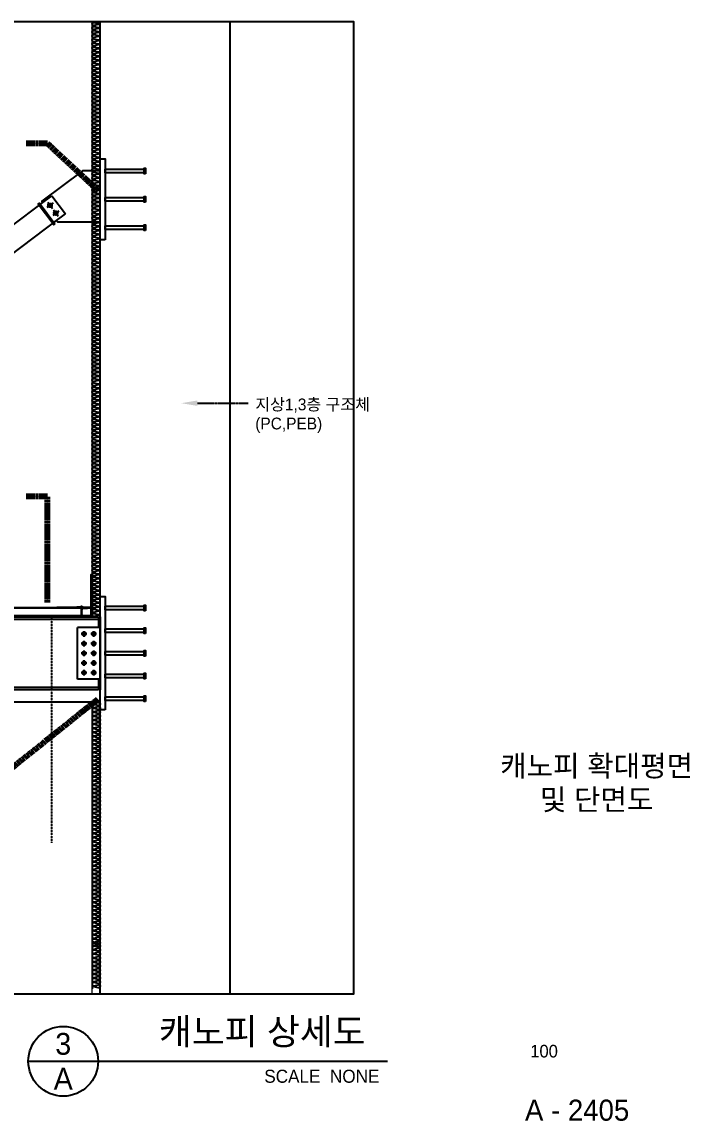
# Model space of a CAD drawing. Header units: millimetres. Extents: x 1454 to 41025, y 1456 to 28068.
# Drawn here: x 32312 to 40233, y 1456 to 14492 of the extents above; entities that cross this region are included whole.
import ezdxf
from ezdxf.enums import TextEntityAlignment as Align
from ezdxf.xclip import XClip

# ---------------------------------------------------------------- set-up
doc = ezdxf.new("R2010")
doc.units = ezdxf.units.MM
doc.header["$XCLIPFRAME"] = 0
for name, pattern in [('CEN', [35, 30, -2, 1, -2]), ('CONTIN', [0]), ('HIDDEN2', [0.1875, 0.125, -0.0625])]:
    doc.linetypes.add(name, pattern=pattern)
for name, color, linetype in [('4A.TEC FORM-TEXT', 3, 'Continuous'), ('4A.TEC TEXT', 7, 'Continuous'), ('4A.TEC TEXT 2', 3, 'Continuous'), ('4A.TEC 벽체 3', 4, 'Continuous'), ('5', 5, 'Continuous'), ('6', 6, 'Continuous'), ('7', 7, 'Continuous'), ('7DIM', 9, 'Continuous'), ('BOLT', 8, 'Continuous'), ('CEN', 1, 'CEN'), ('COR', 4, 'Continuous'), ('DIM', 7, 'Continuous'), ('EMBEDDED', 4, 'Continuous'), ('FIN', 6, 'Continuous'), ('INSUL', 8, 'Continuous'), ('MAIN', 1, 'Continuous'), ('MAIN B', 2, 'Continuous'), ('MAIN G', 2, 'Continuous'), ('PNL', 7, 'Continuous'), ('STUD', 3, 'Continuous'), ('TPOSHEET', 7, 'Continuous'), ('WEB_PL', 1, 'Continuous'), ('~FLASHING', 4, 'Continuous'), ('㈜SE&C TEXT 1', 3, 'Continuous'), ('㈜SE&C 벽체 1', 2, 'Continuous'), ('㈜SE&C 심볼', 7, 'Continuous')]:
    doc.layers.add(name, color=color, linetype=linetype)
doc.layers.add('DEFPOINT', color=135, linetype='Continuous', plot=False)
doc.styles.get("Standard").update_dxf_attribs({"font": 'txt.shx'})
doc.styles.add('나눔고딕', font='')
doc.styles.add('돋움', font='')
doc.styles.get('나눔고딕').set_extended_font_data('Dotum')
doc.styles.get('돋움').set_extended_font_data('Dotum')
doc.dimstyles.get("Standard").update_dxf_attribs({"dimtxt": 3, "dimasz": 3, "dimexe": 1.25, "dimexo": 3, "dimgap": 1, "dimtad": 1, "dimdec": 0, "dimzin": 1, "dimdsep": 46, "dimlunit": 6, "dimtxsty": 'Standard', "dimcen": 2.5, "dimadec": 0, "dimazin": 0, "dimtfac": 1, "dimtdec": 0, "dimtix": 1, "dimtmove": 2, "dimatfit": 3, "dimfxl": 1, "dimtolj": 1, "dimtzin": 1, "dimarcsym": 0})

# ---------------------------------------------------------------- blocks, each defined once
blk = doc.blocks.new('A$C51EC2C76')
at = {"layer": '6'}
for p, q in [((25.1, 55.9), (25.4, 56.2)), ((33.3, 55.9), (25.1, 55.9)), ((25.1, 55.2), (25.1, 55.9)), ((25.1, 53.5), (25.1, 55.2)), ((33.3, 53.5), (25.1, 53.5)), ((25.4, 56.2), (32.9, 56.2)), ((31.8, 50.3), (26.6, 44.9)), ((31.8, 46.6), (26.6, 41.1)), ((31.8, 43.1), (26.6, 37.7)), ((31.8, 39.6), (26.6, 34.2)), ((31.8, 36.4), (26.6, 31)), ((31.8, 33.1), (26.6, 27.6)), ((31.8, 29.7), (26.6, 24.3)), ((31.8, 26.4), (26.6, 20.9)), ((31.8, 23.2), (26.6, 17.7)), ((31.8, 19.9), (26.6, 14.5)), ((31.8, 16.7), (26.6, 11.2)), ((31.8, 13.2), (26.6, 7.8)), ((31.8, 9.4), (26.6, 3.9)), ((27.2, 55.9), (27.2, 53.5)), ((28.6, 0.6), (28.6, 52.9)), ((28.6, 0.6), (29.2, 0)), ((29.2, 0), (29.8, 0.6)), ((29.8, 0.6), (29.8, 52.9)), ((31.1, 55.9), (31.1, 53.5)), ((32.9, 56.2), (33.3, 55.9)), ((33.3, 55.9), (33.3, 53.5))]:
    blk.add_line(p, q, dxfattribs=at)
at = {"layer": '6', "const_width": 0.71}
for points in [[(0.2, 54.1), (2.4, 52.9), (4.9, 52.9), (5.1, 53.1), (5.4, 53.7), (5.7, 54.1), (6, 54.5), (6.9, 55.1), (7.7, 55.3), (8.1, 55.3), (9, 55.1), (9.8, 54.4), (10, 54.1), (10.4, 53.5), (10.6, 53.1), (11.1, 52.9), (13.1, 52.9), (14.8, 52.9), (16.1, 52.9), (16.3, 53.3), (16.7, 54.1), (17.4, 55), (18.2, 55.7), (18.7, 55.9), (19.6, 56.2), (20.4, 56.1), (21.5, 55.8), (22.3, 55.1), (22.9, 54.5), (23.1, 54.1), (23.4, 53.6), (23.6, 53.2), (24.1, 52.9), (25.6, 52.9), (27.5, 52.9), (29.2, 52.9)], [(58.3, 54.1), (56.1, 52.9), (53.5, 52.9), (53.3, 53.1), (53, 53.7), (52.8, 54.1), (52.5, 54.5), (51.6, 55.1), (50.7, 55.3), (50.4, 55.3), (49.5, 55.1), (48.7, 54.4), (48.4, 54.1), (48.1, 53.5), (47.9, 53.1), (47.4, 52.9), (45.4, 52.9), (43.7, 52.9), (42.4, 52.9), (42.2, 53.3), (41.8, 54.1), (41.1, 55), (40.3, 55.7), (39.8, 55.9), (38.8, 56.2), (38, 56.1), (37, 55.8), (36.1, 55.1), (35.6, 54.5), (35.3, 54.1), (35.1, 53.6), (34.9, 53.2), (34.3, 52.9), (32.9, 52.9), (30.9, 52.9), (29.2, 52.9)]]:
    blk.add_lwpolyline(points, dxfattribs=at)
blk = doc.blocks.new('zw$63D7')
at = {"layer": 'BOLT', "color": 7, "linetype": 'Continuous'}
for p, q in [((320, 452.6), (320, 487.4)), ((380, 452.6), (380, 487.4)), ((302.6, 470), (337.4, 470)), ((302.6, 410), (337.4, 410)), ((320, 392.6), (320, 427.4)), ((362.6, 470), (397.4, 470)), ((362.6, 410), (397.4, 410)), ((380, 392.6), (380, 427.4)), ((302.6, 350), (337.4, 350)), ((320, 332.6), (320, 367.4)), ((362.6, 350), (397.4, 350)), ((380, 332.6), (380, 367.4)), ((302.6, 290), (337.4, 290)), ((320, 272.6), (320, 307.4)), ((362.6, 290), (397.4, 290)), ((380, 272.6), (380, 307.4)), ((302.6, 230), (337.4, 230)), ((320, 212.6), (320, 247.4)), ((362.6, 230), (397.4, 230)), ((380, 212.6), (380, 247.4))]:
    blk.add_line(p, q, dxfattribs=at)
for centre in [(320, 470), (380, 470), (320, 410), (380, 410), (320, 350), (380, 350), (320, 290), (380, 290), (320, 230), (380, 230)]:
    blk.add_circle(centre, 11, dxfattribs=at)
at = {"layer": 'EMBEDDED'}
blk.add_lwpolyline([(250, 0), (280, 0), (280, 700), (250, 700)], close=True, dxfattribs=at)
at = {"layer": 'MAIN', "color": 7, "linetype": 'Continuous'}
for p, q in [((280, 575), (280, 510)), ((280, 190), (280, 125))]:
    blk.add_line(p, q, dxfattribs=at)
at = {"layer": 'MAIN', "color": 7, "linetype": 'CONTIN'}
blk.add_line((280, 510), (280, 190), dxfattribs=at)
at = {"layer": 'MAIN G', "linetype": 'Continuous'}
for p, q in [((290, 575), (290, 510)), ((290, 190), (290, 125))]:
    blk.add_line(p, q, dxfattribs=at)
at = {"layer": 'STUD'}
for points in [[(0, 612.5), (9.5, 612.5), (9.5, 647.5), (0, 647.5)], [(0, 472.5), (9.5, 472.5), (9.5, 507.5), (0, 507.5)], [(0, 332.5), (9.5, 332.5), (9.5, 367.5), (0, 367.5)], [(0, 192.5), (9.5, 192.5), (9.5, 227.5), (0, 227.5)], [(0, 52.5), (9.5, 52.5), (9.5, 87.5), (0, 87.5)]]:
    blk.add_lwpolyline(points, close=True, dxfattribs=at)
for points in [[(9.5, 619), (250, 619), (250, 641), (9.5, 641)], [(9.5, 479), (250, 479), (250, 501), (9.5, 501)], [(9.5, 339), (250, 339), (250, 361), (9.5, 361)], [(9.5, 199), (250, 199), (250, 221), (9.5, 221)], [(9.5, 59), (250, 59), (250, 81), (9.5, 81)]]:
    blk.add_lwpolyline(points, dxfattribs=at)
at = {"layer": 'WEB_PL', "color": 7, "linetype": 'Continuous'}
for p, q in [((280, 510), (420, 510)), ((420, 190), (420, 510)), ((280, 190), (420, 190))]:
    blk.add_line(p, q, dxfattribs=at)
blk = doc.blocks.new('9asdfasdf')
at = {"layer": '4A.TEC 벽체 3', "lineweight": 0, "ltscale": 15}
for p, q in [((49075678.6, 17999335.7), (49075678.6, 18003010.6)), ((49075728.6, 17999335.7), (49075728.6, 18003010.6)), ((49075678.6, 17997007.2), (49075678.6, 17998810.7)), ((49075728.6, 17997007.2), (49075728.6, 17998810.7))]:
    blk.add_line(p, q, dxfattribs=at)
at = {"layer": '5'}
blk.add_lwpolyline([(49069580.7, 17999885.6), (49075128.6, 17999687.3), (49075128.6, 17999637.3), (49069578.6, 17999835.7), (49069578.6, 17999910.7), (49069528.6, 17999910.7), (49069528.6, 17998810.7), (49075728.7, 17998810.7)], dxfattribs=at)
at = {"layer": '7', "color": 8}
for points in [[(49075728.6, 18002090.7), (49075618.6, 18002090.7), (49075368.6, 18001903.2), (49075374.6, 18001895.2)], [(49075458.6, 18001783.2), (49075464.2, 18001775.7), (49075728.6, 18001775.7)]]:
    blk.add_lwpolyline(points, dxfattribs=at)
at = {"layer": '7'}
for points in [[(49075728.6, 18002090.7), (49075618.6, 18002090.7), (49075368.6, 18001903.2), (49075374.6, 18001895.2)], [(49075458.6, 18001783.2), (49075464.2, 18001775.7), (49075728.6, 18001775.7)]]:
    blk.add_lwpolyline(points, dxfattribs=at)
at = {"layer": 'BOLT', "color": 1}
for p, q in [((49075437.8, 18001892.6), (49075399.4, 18001863.8)), ((49075404.2, 18001897.4), (49075433, 18001859)), ((49075473.8, 18001844.6), (49075435.4, 18001815.8)), ((49075440.2, 18001849.4), (49075469, 18001811))]:
    blk.add_line(p, q, dxfattribs=at)
at = {"layer": 'BOLT', "color": 8, "linetype": 'Continuous'}
for p, q in [((49075628.7, 17999213.2), (49075628.7, 17999248.1)), ((49075688.7, 17999213.2), (49075688.7, 17999248.1)), ((49075646.1, 17999230.7), (49075611.2, 17999230.7)), ((49075646.1, 17999170.7), (49075611.2, 17999170.7)), ((49075628.7, 17999153.2), (49075628.7, 17999188.1)), ((49075706.1, 17999230.7), (49075671.2, 17999230.7)), ((49075706.1, 17999170.7), (49075671.2, 17999170.7)), ((49075688.7, 17999153.2), (49075688.7, 17999188.1)), ((49075646.1, 17999110.7), (49075611.2, 17999110.7)), ((49075628.7, 17999093.2), (49075628.7, 17999128.1)), ((49075706.1, 17999110.7), (49075671.2, 17999110.7)), ((49075688.7, 17999093.2), (49075688.7, 17999128.1)), ((49075646.1, 17999050.7), (49075611.2, 17999050.7)), ((49075628.7, 17999033.2), (49075628.7, 17999068.1)), ((49075706.1, 17999050.7), (49075671.2, 17999050.7)), ((49075688.7, 17999033.2), (49075688.7, 17999068.1)), ((49075646.1, 17998990.7), (49075611.2, 17998990.7)), ((49075628.7, 17998973.2), (49075628.7, 17999008.1)), ((49075706.1, 17998990.7), (49075671.2, 17998990.7)), ((49075688.7, 17998973.2), (49075688.7, 17999008.1))]:
    blk.add_line(p, q, dxfattribs=at)
at = {"layer": 'BOLT', "color": 0}
for centre in [(49075418.6, 18001878.2), (49075454.6, 18001830.2)]:
    blk.add_circle(centre, 12, dxfattribs=at)
at = {"layer": 'BOLT', "color": 8, "linetype": 'Continuous'}
for centre in [(49075628.7, 17999230.7), (49075688.7, 17999230.7), (49075628.7, 17999170.7), (49075688.7, 17999170.7), (49075628.7, 17999110.7), (49075688.7, 17999110.7), (49075628.7, 17999050.7), (49075688.7, 17999050.7), (49075628.7, 17998990.7), (49075688.7, 17998990.7)]:
    blk.add_circle(centre, 11, dxfattribs=at)
at = {"layer": 'COR'}
blk.add_lwpolyline([(49075033.6, 17999642.3), (49075033.6, 17999340.7), (49075673.6, 17999340.7), (49075673.6, 17999598.1), (49075678.6, 17999598.1), (49075678.6, 17999335.7), (49075028.6, 17999335.7), (49075028.6, 17999637.4)], dxfattribs=at)
at = {"layer": 'EMBEDDED', "color": 8}
for points in [[(49075758.6, 18001665.7), (49075728.6, 18001665.7), (49075728.6, 18002165.7), (49075758.6, 18002165.7)], [(49075758.7, 17998760.7), (49075728.7, 17998760.7), (49075728.7, 17999460.7), (49075758.7, 17999460.7)]]:
    blk.add_lwpolyline(points, close=True, dxfattribs=at)
at = {"layer": 'EMBEDDED'}
blk.add_lwpolyline([(49075758.6, 18001665.7), (49075728.6, 18001665.7), (49075728.6, 18002165.7), (49075758.6, 18002165.7)], close=True, dxfattribs=at)
at = {"layer": 'FIN'}
blk.add_line((49075678.6, 17999388.6), (49075621.9, 17999385.7), dxfattribs=at)
at = {"layer": 'INSUL'}
for p, q in [((49075459.9, 17999396.7), (49075622.4, 17999396.7)), ((49075459.9, 17999395.8), (49075622.4, 17999395.8)), ((49075595.2, 17999396.7), (49075595.2, 17999395.8))]:
    blk.add_line(p, q, dxfattribs=at)
at = {"layer": 'MAIN', "color": 8, "linetype": 'Continuous'}
for p, q in [((49075728.7, 17999335.7), (49075728.7, 17999270.7)), ((49075728.7, 17998950.7), (49075728.7, 17998885.7))]:
    blk.add_line(p, q, dxfattribs=at)
at = {"layer": 'MAIN', "color": 8, "linetype": 'CONTIN'}
blk.add_line((49075728.7, 17999270.7), (49075728.7, 17998950.7), dxfattribs=at)
at = {"layer": 'MAIN B'}
for p, q in [((49072231.2, 17999537.5), (49075391.5, 18001907.7)), ((49075358.6, 18001883.2), (49075430.6, 18001937.2)), ((49075430.6, 18001937.2), (49075514.6, 18001825.2)), ((49075442.6, 18001771.2), (49075514.6, 18001825.2)), ((49072315.1, 17999425.7), (49075475.4, 18001795.8))]:
    blk.add_line(p, q, dxfattribs=at)
blk.add_lwpolyline([(49075448.6, 18001763.2), (49075441.4, 18001757.8), (49075345.5, 18001885.7), (49075352.7, 18001891.1)], close=True, dxfattribs=at)
at = {"layer": 'MAIN G'}
for p, q in [((49075718.7, 17999335.7), (49075718.7, 17999270.7)), ((49075718.7, 17998950.7), (49075718.7, 17998885.7))]:
    blk.add_line(p, q, dxfattribs=at)
for points in [[(49075718.7, 17998885.7), (49069628.6, 17998885.7), (49069628.6, 17999335.7), (49075718.7, 17999335.7)], [(49075718.7, 17998899.7), (49069628.6, 17998899.7), (49069628.6, 17999321.7), (49075718.7, 17999321.7)]]:
    blk.add_lwpolyline(points, dxfattribs=at)
at = {"layer": 'MAIN G', "color": 8}
for points in [[(49075728.7, 17999335.7), (49075728.7, 17999335.7), (49075728.7, 17998885.7), (49075728.7, 17998885.7)], [(49075728.7, 17999321.7), (49075728.7, 17999321.7), (49075728.7, 17998899.7), (49075728.7, 17998899.7)]]:
    blk.add_lwpolyline(points, dxfattribs=at)
at = {"layer": 'PNL'}
for p, q in [((49075673.6, 17999390.7), (49075087.1, 17999390.7)), ((49075673.6, 17999389.7), (49075087.1, 17999389.7)), ((49075673.6, 17999341.7), (49075037.1, 17999341.7)), ((49075673.6, 17999340.7), (49075037.1, 17999340.7)), ((49075087.1, 17999335.7), (49075678.6, 17999335.7))]:
    blk.add_line(p, q, dxfattribs=at)
at = {"layer": 'STUD'}
for points in [[(49075999.1, 18002079.7), (49075758.6, 18002079.7), (49075758.6, 18002101.7), (49075999.1, 18002101.7)], [(49075999.1, 18001904.7), (49075758.6, 18001904.7), (49075758.6, 18001926.7), (49075999.1, 18001926.7)], [(49075999.1, 18001729.7), (49075758.6, 18001729.7), (49075758.6, 18001751.7), (49075999.1, 18001751.7)]]:
    blk.add_lwpolyline(points, dxfattribs=at)
for points in [[(49076008.6, 18002073.2), (49075999.1, 18002073.2), (49075999.1, 18002108.2), (49076008.6, 18002108.2)], [(49076008.6, 18001898.2), (49075999.1, 18001898.2), (49075999.1, 18001933.2), (49076008.6, 18001933.2)], [(49076008.6, 18001723.2), (49075999.1, 18001723.2), (49075999.1, 18001758.2), (49076008.6, 18001758.2)]]:
    blk.add_lwpolyline(points, close=True, dxfattribs=at)
at = {"layer": 'TPOSHEET', "const_width": 1.5}
for points in [[(49075670.7, 17999597.6), (49075670.7, 17999402.2), (49075590.2, 17999402.2), (49075571.7, 17999399.2), (49075532.8, 17999399.2)], [(49075670.6, 17999394.7), (49075086.6, 17999394.7)], [(49075086.6, 17999394.7), (49075620.7, 17999394.7)]]:
    blk.add_lwpolyline(points, dxfattribs=at)
at = {"layer": 'WEB_PL', "color": 8, "linetype": 'Continuous'}
for p, q in [((49075728.7, 17999270.7), (49075588.7, 17999270.7)), ((49075588.7, 17998950.7), (49075588.7, 17999270.7)), ((49075728.7, 17998950.7), (49075588.7, 17998950.7))]:
    blk.add_line(p, q, dxfattribs=at)
at = {"layer": '~FLASHING'}
blk.add_lwpolyline([(49075574.6, 17999340.7), (49075574.6, 17999339.7), (49075673.6, 17999339.7, 0.414214), (49075674.6, 17999340.7), (49075674.6, 17999439.7), (49075673.6, 17999439.7), (49075673.6, 17999340.7)], format="xyb", close=True, dxfattribs=at)
at = {"layer": '㈜SE&C 벽체 1'}
for points in [[(49075728.6, 17997007.2), (49075728.6, 18003010.6)], [(49076528.6, 18003010.6), (49076528.6, 17997007.2)]]:
    blk.add_lwpolyline(points, dxfattribs=at)
at = {"layer": 'DIM', "xscale": -0.9999999999999998}
blk.add_blockref('zw$63D7', (49076008.7, 17998760.7), dxfattribs=at)
at = {"layer": 'TPOSHEET', "xscale": -0.9999999999999998}
blk.add_blockref('A$C51EC2C76', (49075643.2, 17999343.8), dxfattribs=at)

msp = doc.modelspace()

# ---------------------------------------------------------------- linework, layer by layer
at = {"layer": '7DIM', "linetype": 'HIDDEN2', "ltscale": 10}
msp.add_line((32663.7, 7435.63), (32663.7, 4754.34), dxfattribs=at)
at = {"layer": 'CEN'}
msp.add_line((34391.48, 9970.44), (34993.87, 9970.44), dxfattribs=at)
msp.add_solid([(34391.48, 9938.44), (34199.48, 9970.44), (34391.48, 10002.44)], dxfattribs=at)
at = {"layer": 'DEFPOINT'}
msp.add_lwpolyline([(20293.87, 2964.98), (36247.66, 2964.98), (36247.66, 14491.59), (20293.87, 14491.59)], close=True, dxfattribs=at)
at = {"layer": 'INSUL'}
for points in [[(33239.7, 7435.63, 0.52485566), (33213.68, 7453.58), (33169.71, 7441.68, -1.44919786), (33169.71, 7477.58), (33213.68, 7465.68, 0.52485566), (33239.7, 7483.63, 0.52485566), (33213.68, 7501.58), (33169.71, 7489.68, -1.44919786), (33169.71, 7525.58), (33213.68, 7513.68, 0.52485566), (33239.7, 7531.63, 0.52485566), (33213.68, 7549.58), (33169.71, 7537.68, -1.44919786), (33169.71, 7573.58), (33213.68, 7561.68, 0.52485566), (33239.7, 7579.63, 0.52485566), (33213.68, 7597.58), (33169.71, 7585.68, -1.44919786), (33169.71, 7621.58), (33213.68, 7609.68, 0.52485566), (33239.7, 7627.63, 0.52485566), (33213.68, 7645.58), (33169.71, 7633.68, -1.44919786), (33169.71, 7669.58), (33213.68, 7657.68, 0.52485566), (33239.7, 7675.63, 0.52485566), (33213.68, 7693.58), (33169.71, 7681.68, -1.44919786), (33169.71, 7717.58), (33213.68, 7705.68, 0.52485566), (33239.7, 7723.63, 0.52485566), (33213.68, 7741.58), (33169.71, 7729.68, -1.44919786), (33169.71, 7765.58), (33213.68, 7753.68, 0.52485566), (33239.7, 7771.63, 0.52485566), (33213.68, 7789.58), (33169.71, 7777.68, -1.44919786), (33169.71, 7813.58), (33213.68, 7801.68, 0.52485566), (33239.7, 7819.63, 0.52485566), (33213.68, 7837.58), (33169.71, 7825.68, -1.44919786), (33169.71, 7861.58), (33213.68, 7849.68, 0.52485566), (33239.7, 7867.63, 0.52485566), (33213.68, 7885.58), (33169.71, 7873.68, -1.44919786), (33169.71, 7909.58), (33213.68, 7897.68, 0.52485566), (33239.7, 7915.63, 0.52485566), (33213.68, 7933.58), (33169.71, 7921.68, -1.44919786), (33169.71, 7957.58), (33213.68, 7945.68, 0.52485566), (33239.7, 7963.63, 0.52485566), (33213.68, 7981.58), (33169.71, 7969.68, -1.44919786), (33169.71, 8005.58), (33213.68, 7993.68, 0.52485566), (33239.7, 8011.63, 0.52485566), (33213.68, 8029.58), (33169.71, 8017.68, -1.44919786), (33169.71, 8053.58), (33213.68, 8041.68, 0.52485566), (33239.7, 8059.63, 0.52485566), (33213.68, 8077.58), (33169.71, 8065.68, -1.44919786), (33169.71, 8101.58), (33213.68, 8089.68, 0.52485566), (33239.7, 8107.63, 0.52485566), (33213.68, 8125.58), (33169.71, 8113.68, -1.44919786), (33169.71, 8149.58), (33213.68, 8137.68, 0.52485566), (33239.7, 8155.63, 0.52485566), (33213.68, 8173.58), (33169.71, 8161.68, -1.44919786), (33169.71, 8197.58), (33213.68, 8185.68, 0.52485566), (33239.7, 8203.63, 0.52485566), (33213.68, 8221.58), (33169.71, 8209.68, -1.44919786), (33169.71, 8245.58), (33213.68, 8233.68, 0.52485566), (33239.7, 8251.63, 0.52485566), (33213.68, 8269.58), (33169.71, 8257.68, -1.44919786), (33169.71, 8293.58), (33213.68, 8281.68, 0.52485566), (33239.7, 8299.63, 0.52485566), (33213.68, 8317.58), (33169.71, 8305.68, -1.44919786), (33169.71, 8341.58), (33213.68, 8329.68, 0.52485566), (33239.7, 8347.63, 0.52485566), (33213.68, 8365.58), (33169.71, 8353.68, -1.44919786), (33169.71, 8389.58), (33213.68, 8377.68, 0.52485566), (33239.7, 8395.63, 0.52485566), (33213.68, 8413.58), (33169.71, 8401.68, -1.44919786), (33169.71, 8437.58), (33213.68, 8425.68, 0.52485566), (33239.7, 8443.63, 0.52485566), (33213.68, 8461.58), (33169.71, 8449.68, -1.44919786), (33169.71, 8485.58), (33213.68, 8473.68, 0.52485566), (33239.7, 8491.63, 0.52485566), (33213.68, 8509.58), (33169.71, 8497.68, -1.44919786), (33169.71, 8533.58), (33213.68, 8521.68, 0.52485566), (33239.7, 8539.63, 0.52485566), (33213.68, 8557.58), (33169.71, 8545.68, -1.44919786), (33169.71, 8581.58), (33213.68, 8569.68, 0.52485566), (33239.7, 8587.63, 0.52485566), (33213.68, 8605.58), (33169.71, 8593.68, -1.44919786), (33169.71, 8629.58), (33213.68, 8617.68, 0.52485566), (33239.7, 8635.63, 0.52485566), (33213.68, 8653.58), (33169.71, 8641.68, -1.44919786), (33169.71, 8677.58), (33213.68, 8665.68, 0.52485566), (33239.7, 8683.63, 0.52485566), (33213.68, 8701.58), (33169.71, 8689.68, -1.44919786), (33169.71, 8725.58), (33213.68, 8713.68, 0.52485566), (33239.7, 8731.63, 0.52485566), (33213.68, 8749.58), (33169.71, 8737.68, -1.44919786), (33169.71, 8773.58), (33213.68, 8761.68, 0.52485566), (33239.7, 8779.63, 0.52485566), (33213.68, 8797.58), (33169.71, 8785.68, -1.44919786), (33169.71, 8821.58), (33213.68, 8809.68, 0.52485566), (33239.7, 8827.63, 0.52485566), (33213.68, 8845.58), (33169.71, 8833.68, -1.44919786), (33169.71, 8869.58), (33213.68, 8857.68, 0.52485566), (33239.7, 8875.63, 0.52485566), (33213.68, 8893.58), (33169.71, 8881.68, -1.44919786), (33169.71, 8917.58), (33213.68, 8905.68, 0.52485566), (33239.7, 8923.63, 0.52485566), (33213.68, 8941.58), (33169.71, 8929.68, -1.44919786), (33169.71, 8965.58), (33213.68, 8953.68, 0.52485566), (33239.7, 8971.63, 0.52485566), (33213.68, 8989.58), (33169.71, 8977.68, -1.44919786), (33169.71, 9013.58), (33213.68, 9001.68, 0.52485566), (33239.7, 9019.63, 0.52485566), (33213.68, 9037.58), (33169.71, 9025.68, -1.44919786), (33169.71, 9061.58), (33213.68, 9049.68, 0.52485566), (33239.7, 9067.63, 0.52485566), (33213.68, 9085.58), (33169.71, 9073.68, -1.44919786), (33169.71, 9109.58), (33213.68, 9097.68, 0.52485566), (33239.7, 9115.63, 0.52485566), (33213.68, 9133.58), (33169.71, 9121.68, -1.44919786), (33169.71, 9157.58), (33213.68, 9145.68, 0.52485566), (33239.7, 9163.63, 0.52485566), (33213.68, 9181.58), (33169.71, 9169.68, -1.44919786), (33169.71, 9205.58), (33213.68, 9193.68, 0.52485566), (33239.7, 9211.63, 0.52485566), (33213.68, 9229.58), (33169.71, 9217.68, -1.44919786), (33169.71, 9253.58), (33213.68, 9241.68, 0.52485566), (33239.7, 9259.63, 0.52485566), (33213.68, 9277.58), (33169.71, 9265.68, -1.44919786), (33169.71, 9301.58), (33213.68, 9289.68, 0.52485566), (33239.7, 9307.63, 0.52485566), (33213.68, 9325.58), (33169.71, 9313.68, -1.44919786), (33169.71, 9349.58), (33213.68, 9337.68, 0.52485566), (33239.7, 9355.63, 0.52485566), (33213.68, 9373.58), (33169.71, 9361.68, -1.44919786), (33169.71, 9397.58), (33213.68, 9385.68, 0.52485566), (33239.7, 9403.63, 0.52485566), (33213.68, 9421.58), (33169.71, 9409.68, -1.44919786), (33169.71, 9445.58), (33213.68, 9433.68, 0.52485566), (33239.7, 9451.63, 0.52485566), (33213.68, 9469.58), (33169.71, 9457.68, -1.44919786), (33169.71, 9493.58), (33213.68, 9481.68, 0.52485566), (33239.7, 9499.63, 0.52485566), (33213.68, 9517.58), (33169.71, 9505.68, -1.44919786), (33169.71, 9541.58), (33213.68, 9529.68, 0.52485566), (33239.7, 9547.63, 0.52485566), (33213.68, 9565.58), (33169.71, 9553.68, -1.44919786), (33169.71, 9589.58), (33213.68, 9577.68, 0.52485566), (33239.7, 9595.63, 0.52485566), (33213.68, 9613.58), (33169.71, 9601.68, -1.44919786), (33169.71, 9637.58), (33213.68, 9625.68, 0.52485566), (33239.7, 9643.63, 0.52485566), (33213.68, 9661.58), (33169.71, 9649.68, -1.44919786), (33169.71, 9685.58), (33213.68, 9673.68, 0.52485566), (33239.7, 9691.63, 0.52485566), (33213.68, 9709.58), (33169.71, 9697.68, -1.44919786), (33169.71, 9733.58), (33213.68, 9721.68, 0.52485566), (33239.7, 9739.63, 0.52485566), (33213.68, 9757.58), (33169.71, 9745.68, -1.44919786), (33169.71, 9781.58), (33213.68, 9769.68, 0.52485566), (33239.7, 9787.63, 0.52485566), (33213.68, 9805.58), (33169.71, 9793.68, -1.44919786), (33169.71, 9829.58), (33213.68, 9817.68, 0.52485566), (33239.7, 9835.63, 0.52485566), (33213.68, 9853.58), (33169.71, 9841.68, -1.44919786), (33169.71, 9877.58), (33213.68, 9865.68, 0.52485566), (33239.7, 9883.63, 0.52485566), (33213.68, 9901.58), (33169.71, 9889.68, -1.44919786), (33169.71, 9925.58), (33213.68, 9913.68, 0.52485566), (33239.7, 9931.63, 0.52485566), (33213.68, 9949.58), (33169.71, 9937.68, -1.44919786), (33169.71, 9973.58), (33213.68, 9961.68, 0.52485566), (33239.7, 9979.63, 0.52485566), (33213.68, 9997.58), (33169.71, 9985.68, -1.44919786), (33169.71, 10021.58), (33213.68, 10009.68, 0.52485566), (33239.7, 10027.63, 0.52485566), (33213.68, 10045.58), (33169.71, 10033.68, -1.44919786), (33169.71, 10069.58), (33213.68, 10057.68, 0.52485566), (33239.7, 10075.63, 0.52485566), (33213.68, 10093.58), (33169.71, 10081.68, -1.44919786), (33169.71, 10117.58), (33213.68, 10105.68, 0.52485566), (33239.7, 10123.63, 0.52485566), (33213.68, 10141.58), (33169.71, 10129.68, -1.44919786), (33169.71, 10165.58), (33213.68, 10153.68, 0.52485566), (33239.7, 10171.63, 0.52485566), (33213.68, 10189.58), (33169.71, 10177.68, -1.44919786), (33169.71, 10213.58), (33213.68, 10201.68, 0.52485566), (33239.7, 10219.63, 0.52485566), (33213.68, 10237.58), (33169.71, 10225.68, -1.44919786), (33169.71, 10261.58), (33213.68, 10249.68, 0.52485566), (33239.7, 10267.63, 0.52485566), (33213.68, 10285.58), (33169.71, 10273.68, -1.44919786), (33169.71, 10309.58), (33213.68, 10297.68, 0.52485566), (33239.7, 10315.63, 0.52485566), (33213.68, 10333.58), (33169.71, 10321.68, -1.44919786), (33169.71, 10357.58), (33213.68, 10345.68, 0.52485566), (33239.7, 10363.63, 0.52485566), (33213.68, 10381.58), (33169.71, 10369.68, -1.44919786), (33169.71, 10405.58), (33213.68, 10393.68, 0.52485566), (33239.7, 10411.63, 0.52485566), (33213.68, 10429.58), (33169.71, 10417.68, -1.44919786), (33169.71, 10453.58), (33213.68, 10441.68, 0.52485566), (33239.7, 10459.63, 0.52485566), (33213.68, 10477.58), (33169.71, 10465.68, -1.44919786), (33169.71, 10501.58), (33213.68, 10489.68, 0.52485566), (33239.7, 10507.63, 0.52485566), (33213.68, 10525.58), (33169.71, 10513.68, -1.44919786), (33169.71, 10549.58), (33213.68, 10537.68, 0.52485566), (33239.7, 10555.63, 0.52485566), (33213.68, 10573.58), (33169.71, 10561.68, -1.44919786), (33169.71, 10597.58), (33213.68, 10585.68, 0.52485566), (33239.7, 10603.63, 0.52485566), (33213.68, 10621.58), (33169.71, 10609.68, -1.44919786), (33169.71, 10645.58), (33213.68, 10633.68, 0.52485566), (33239.7, 10651.63, 0.52485566), (33213.68, 10669.58), (33169.71, 10657.68, -1.44919786), (33169.71, 10693.58), (33213.68, 10681.68, 0.52485566), (33239.7, 10699.63, 0.52485566), (33213.68, 10717.58), (33169.71, 10705.68, -1.44919786), (33169.71, 10741.58), (33213.68, 10729.68, 0.52485566), (33239.7, 10747.63, 0.52485566), (33213.68, 10765.58), (33169.71, 10753.68, -1.44919786), (33169.71, 10789.58), (33213.68, 10777.68, 0.52485566), (33239.7, 10795.63, 0.52485566), (33213.68, 10813.58), (33169.71, 10801.68, -1.44919786), (33169.71, 10837.58), (33213.68, 10825.68, 0.52485566), (33239.7, 10843.63, 0.52485566), (33213.68, 10861.58), (33169.71, 10849.68, -1.44919786), (33169.71, 10885.58), (33213.68, 10873.68, 0.52485566), (33239.7, 10891.63, 0.52485566), (33213.68, 10909.58), (33169.71, 10897.68, -1.44919786), (33169.71, 10933.58), (33213.68, 10921.68, 0.52485566), (33239.7, 10939.63, 0.52485566), (33213.68, 10957.58), (33169.71, 10945.68, -1.44919786), (33169.71, 10981.58), (33213.68, 10969.68, 0.52485566), (33239.7, 10987.63, 0.52485566), (33213.68, 11005.58), (33169.71, 10993.68, -1.44919786), (33169.71, 11029.58), (33213.68, 11017.68, 0.52485566), (33239.7, 11035.63, 0.52485566), (33213.68, 11053.58), (33169.71, 11041.68, -1.44919786), (33169.71, 11077.58), (33213.68, 11065.68, 0.52485566), (33239.7, 11083.63, 0.52485566), (33213.68, 11101.58), (33169.71, 11089.68, -1.44919786), (33169.71, 11125.58), (33213.68, 11113.68, 0.52485566), (33239.7, 11131.63, 0.52485566), (33213.68, 11149.58), (33169.71, 11137.68, -1.44919786), (33169.71, 11173.58), (33213.68, 11161.68, 0.52485566), (33239.7, 11179.63, 0.52485566), (33213.68, 11197.58), (33169.71, 11185.68, -1.44919786), (33169.71, 11221.58), (33213.68, 11209.68, 0.52485566), (33239.7, 11227.63, 0.52485566), (33213.68, 11245.58), (33169.71, 11233.68, -1.44919786), (33169.71, 11269.58), (33213.68, 11257.68, 0.52485566), (33239.7, 11275.63, 0.52485566), (33213.68, 11293.58), (33169.71, 11281.68, -1.44919786), (33169.71, 11317.58), (33213.68, 11305.68, 0.52485566), (33239.7, 11323.63, 0.52485566), (33213.68, 11341.58), (33169.71, 11329.68, -1.44919786), (33169.71, 11365.58), (33213.68, 11353.68, 0.52485566), (33239.7, 11371.63, 0.52485566), (33213.68, 11389.58), (33169.71, 11377.68, -1.44919786), (33169.71, 11413.58), (33213.68, 11401.68, 0.52485566), (33239.7, 11419.63, 0.52485566), (33213.68, 11437.58), (33169.71, 11425.68, -1.44919786), (33169.71, 11461.58), (33213.68, 11449.68, 0.52485566), (33239.7, 11467.63, 0.52485566), (33213.68, 11485.58), (33169.71, 11473.68, -1.44919786), (33169.71, 11509.58), (33213.68, 11497.68, 0.52485566), (33239.7, 11515.63, 0.52485566), (33213.68, 11533.58), (33169.71, 11521.68, -1.44919786), (33169.71, 11557.58), (33213.68, 11545.68, 0.52485566), (33239.7, 11563.63, 0.52485566), (33213.68, 11581.58), (33169.71, 11569.68, -1.44919786), (33169.71, 11605.58), (33213.68, 11593.68, 0.52485566), (33239.7, 11611.63, 0.52485566), (33213.68, 11629.58), (33169.71, 11617.68, -1.44919786), (33169.71, 11653.58), (33213.68, 11641.68, 0.52485566), (33239.7, 11659.63, 0.52485566), (33213.68, 11677.58), (33169.71, 11665.68, -1.44919786), (33169.71, 11701.58), (33213.68, 11689.68, 0.52485566), (33239.7, 11707.63, 0.52485566), (33213.68, 11725.58), (33169.71, 11713.68, -1.44919786), (33169.71, 11749.58), (33213.68, 11737.68, 0.52485566), (33239.7, 11755.63, 0.52485566), (33213.68, 11773.58), (33169.71, 11761.68, -1.44919786), (33169.71, 11797.58), (33213.68, 11785.68, 0.52485566), (33239.7, 11803.63, 0.52485566), (33213.68, 11821.58), (33169.71, 11809.68, -1.44919786), (33169.71, 11845.58), (33213.68, 11833.68, 0.52485566), (33239.7, 11851.63, 0.52485566), (33213.68, 11869.58), (33169.71, 11857.68, -1.44919786), (33169.71, 11893.58), (33213.68, 11881.68, 0.52485566), (33239.7, 11899.63, 0.52485566), (33213.68, 11917.58), (33169.71, 11905.68, -1.44919786), (33169.71, 11941.58), (33213.68, 11929.68, 0.52485566), (33239.7, 11947.63, 0.52485566), (33213.68, 11965.58), (33169.71, 11953.68, -1.44919786), (33169.71, 11989.58), (33213.68, 11977.68, 0.52485566), (33239.7, 11995.63, 0.52485566), (33213.68, 12013.58), (33169.71, 12001.68, -1.44919786), (33169.71, 12037.58), (33213.68, 12025.68, 0.52485566), (33239.7, 12043.63, 0.52485566), (33213.68, 12061.58), (33169.71, 12049.68, -1.44919786), (33169.71, 12085.58), (33213.68, 12073.68, 0.52485566), (33239.7, 12091.63, 0.52485566), (33213.68, 12109.58), (33169.71, 12097.68, -1.44919786), (33169.71, 12133.58), (33213.68, 12121.68, 0.52485566), (33239.7, 12139.63, 0.52485566), (33213.68, 12157.58), (33169.71, 12145.68, -1.44919786), (33169.71, 12181.58), (33213.68, 12169.68, 0.52485566), (33239.7, 12187.63, 0.52485566), (33213.68, 12205.58), (33169.71, 12193.68, -1.44919786), (33169.71, 12229.58), (33213.68, 12217.68, 0.52485566), (33239.7, 12235.63, 0.52485566), (33213.68, 12253.58), (33169.71, 12241.68, -1.44919786), (33169.71, 12277.58), (33213.68, 12265.68, 0.52485566), (33239.7, 12283.63, 0.52485566), (33213.68, 12301.58), (33169.71, 12289.68, -1.44919786), (33169.71, 12325.58), (33213.68, 12313.68, 0.52485566), (33239.7, 12331.63, 0.52485566), (33213.68, 12349.58), (33169.71, 12337.68, -1.44919786), (33169.71, 12373.58), (33213.68, 12361.68, 0.52485566), (33239.7, 12379.63, 0.52485566), (33213.68, 12397.58), (33169.71, 12385.68, -1.44919786), (33169.71, 12421.58), (33213.68, 12409.68, 0.52485566), (33239.7, 12427.63, 0.52485566), (33213.68, 12445.58), (33169.71, 12433.68, -1.44919786), (33169.71, 12469.58), (33213.68, 12457.68, 0.52485566), (33239.7, 12475.63, 0.52485566), (33213.68, 12493.58), (33169.71, 12481.68, -1.44919786), (33169.71, 12517.58), (33213.68, 12505.68, 0.52485566), (33239.7, 12523.63, 0.52485566), (33213.68, 12541.58), (33169.71, 12529.68, -1.44919786), (33169.71, 12565.58), (33213.68, 12553.68, 0.52485566), (33239.7, 12571.63, 0.52485566), (33213.68, 12589.58), (33169.71, 12577.68, -1.44919786), (33169.71, 12613.58), (33213.68, 12601.68, 0.52485566), (33239.7, 12619.63, 0.52485566), (33213.68, 12637.58), (33169.71, 12625.68, -1.44919786), (33169.71, 12661.58), (33213.68, 12649.68, 0.52485566), (33239.7, 12667.63, 0.52485566), (33213.68, 12685.58), (33169.71, 12673.68, -1.44919786), (33169.71, 12709.58), (33213.68, 12697.68, 0.52485566), (33239.7, 12715.63, 0.52485566), (33213.68, 12733.58), (33169.71, 12721.68, -1.44919786), (33169.71, 12757.58), (33213.68, 12745.68, 0.52485566), (33239.7, 12763.63, 0.52485566), (33213.68, 12781.58), (33169.71, 12769.68, -1.44919786), (33169.71, 12805.58), (33213.68, 12793.68, 0.52485566), (33239.7, 12811.63, 0.52485566), (33213.68, 12829.58), (33169.71, 12817.68, -1.44919786), (33169.71, 12853.58), (33213.68, 12841.68, 0.52485566), (33239.7, 12859.63, 0.52485566), (33213.68, 12877.58), (33169.71, 12865.68, -1.44919786), (33169.71, 12901.58), (33213.68, 12889.68, 0.52485566), (33239.7, 12907.63, 0.52485566), (33213.68, 12925.58), (33169.71, 12913.68, -1.44919786), (33169.71, 12949.58), (33213.68, 12937.68, 0.52485566), (33239.7, 12955.63, 0.52485566), (33213.68, 12973.58), (33169.71, 12961.68, -1.44919786), (33169.71, 12997.58), (33213.68, 12985.68, 0.52485566), (33239.7, 13003.63, 0.52485566), (33213.68, 13021.58), (33169.71, 13009.68, -1.44919786), (33169.71, 13045.58), (33213.68, 13033.68, 0.52485566), (33239.7, 13051.63, 0.52485566), (33213.68, 13069.58), (33169.71, 13057.68, -1.44919786), (33169.71, 13093.58), (33213.68, 13081.68, 0.52485566), (33239.7, 13099.63, 0.52485566), (33213.68, 13117.58), (33169.71, 13105.68, -1.44919786), (33169.71, 13141.58), (33213.68, 13129.68, 0.52485566), (33239.7, 13147.63, 0.52485566), (33213.68, 13165.58), (33169.71, 13153.68, -1.44919786), (33169.71, 13189.58), (33213.68, 13177.68, 0.52485566), (33239.7, 13195.63, 0.52485566), (33213.68, 13213.58), (33169.71, 13201.68, -1.44919786), (33169.71, 13237.58), (33213.68, 13225.68, 0.52485566), (33239.7, 13243.63, 0.52485566), (33213.68, 13261.58), (33169.71, 13249.68, -1.44919786), (33169.71, 13285.58), (33213.68, 13273.68, 0.52485566), (33239.7, 13291.63, 0.52485566), (33213.68, 13309.58), (33169.71, 13297.68, -1.44919786), (33169.71, 13333.58), (33213.68, 13321.68, 0.52485566), (33239.7, 13339.63, 0.52485566), (33213.68, 13357.58), (33169.71, 13345.68, -1.44919786), (33169.71, 13381.58), (33213.68, 13369.68, 0.52485566), (33239.7, 13387.63, 0.52485566), (33213.68, 13405.58), (33169.71, 13393.68, -1.44919786), (33169.71, 13429.58), (33213.68, 13417.68, 0.52485566), (33239.7, 13435.63, 0.52485566), (33213.68, 13453.58), (33169.71, 13441.68, -1.44919786), (33169.71, 13477.58), (33213.68, 13465.68, 0.52485566), (33239.7, 13483.63, 0.52485566), (33213.68, 13501.58), (33169.71, 13489.68, -1.44919786), (33169.71, 13525.58), (33213.68, 13513.68, 0.52485566), (33239.7, 13531.63, 0.52485566), (33213.68, 13549.58), (33169.71, 13537.68, -1.44919786), (33169.71, 13573.58), (33213.68, 13561.68, 0.52485566), (33239.7, 13579.63, 0.52485566), (33213.68, 13597.58), (33169.71, 13585.68, -1.44919786), (33169.71, 13621.58), (33213.68, 13609.68, 0.52485566), (33239.7, 13627.63, 0.52485566), (33213.68, 13645.58), (33169.71, 13633.68, -1.44919786), (33169.71, 13669.58), (33213.68, 13657.68, 0.52485566), (33239.7, 13675.63, 0.52485566), (33213.68, 13693.58), (33169.71, 13681.68, -1.44919786), (33169.71, 13717.58), (33213.68, 13705.68, 0.52485566), (33239.7, 13723.63, 0.52485566), (33213.68, 13741.58), (33169.71, 13729.68, -1.44919786), (33169.71, 13765.58), (33213.68, 13753.68, 0.52485566), (33239.7, 13771.63, 0.52485566), (33213.68, 13789.58), (33169.71, 13777.68, -1.44919786), (33169.71, 13813.58), (33213.68, 13801.68, 0.52485566), (33239.7, 13819.63, 0.52485566), (33213.68, 13837.58), (33169.71, 13825.68, -1.44919786), (33169.71, 13861.58), (33213.68, 13849.68, 0.52485566), (33239.7, 13867.63, 0.52485566), (33213.68, 13885.58), (33169.71, 13873.68, -1.44919786), (33169.71, 13909.58), (33213.68, 13897.68, 0.52485566), (33239.7, 13915.63, 0.52485566), (33213.68, 13933.58), (33169.71, 13921.68, -1.44919786), (33169.71, 13957.58), (33213.68, 13945.68, 0.52485566), (33239.7, 13963.63, 0.52485566), (33213.68, 13981.58), (33169.71, 13969.68, -1.44919786), (33169.71, 14005.58), (33213.68, 13993.68, 0.52485566), (33239.7, 14011.63, 0.52485566), (33213.68, 14029.58), (33169.71, 14017.68, -1.44919786), (33169.71, 14053.58), (33213.68, 14041.68, 0.52485566), (33239.7, 14059.63, 0.52485566), (33213.68, 14077.58), (33169.71, 14065.68, -1.44919786), (33169.71, 14101.58), (33213.68, 14089.68, 0.52485566), (33239.7, 14107.63, 0.52485566), (33213.68, 14125.58), (33169.71, 14113.68, -1.44919786), (33169.71, 14149.58), (33213.68, 14137.68, 0.52485566), (33239.7, 14155.63, 0.52485566), (33213.68, 14173.58), (33169.71, 14161.68, -1.44919786), (33169.71, 14197.58), (33213.68, 14185.68, 0.52485566), (33239.7, 14203.63, 0.52485566), (33213.68, 14221.58), (33169.71, 14209.68, -1.44919786), (33169.71, 14245.58), (33213.68, 14233.68, 0.52485566), (33239.7, 14251.63, 0.52485566), (33213.68, 14269.58), (33169.71, 14257.68, -1.44919786), (33169.71, 14293.58), (33213.68, 14281.68, 0.52485566), (33239.7, 14299.63, 0.52485566), (33213.68, 14317.58), (33169.71, 14305.68, -1.44919786), (33169.71, 14341.58), (33213.68, 14329.68, 0.52485566), (33239.7, 14347.63, 0.52485566), (33213.68, 14365.58), (33169.71, 14353.68, -1.44919786), (33169.71, 14389.58), (33213.68, 14377.68, 0.52485566), (33239.7, 14395.63, 0.52485566), (33213.68, 14413.58), (33169.71, 14401.68, -1.44919786), (33169.71, 14437.58), (33213.68, 14425.68, 0.52485566), (33239.7, 14443.63, 0.52485566), (33213.68, 14461.58), (33169.71, 14449.68, -1.44919786), (33169.71, 14485.58), (33213.68, 14473.68, 0.52485566), (33239.7, 14491.63, -0.52485566)], [(33143.7, 6427.63, 0.52485566), (33169.71, 6409.68), (33213.68, 6421.58, -1.44919786), (33213.68, 6385.68), (33169.71, 6397.58, 0.52485566), (33143.7, 6379.63, 0.52485566), (33169.71, 6361.68), (33213.68, 6373.58, -1.44919786), (33213.68, 6337.68), (33169.71, 6349.58, 0.52485566), (33143.7, 6331.63, 0.52485566), (33169.71, 6313.68), (33213.68, 6325.58, -1.44919786), (33213.68, 6289.68), (33169.71, 6301.58, 0.52485566), (33143.7, 6283.63, 0.52485566), (33169.71, 6265.68), (33213.68, 6277.58, -1.44919786), (33213.68, 6241.68), (33169.71, 6253.58, 0.52485566), (33143.7, 6235.63, 0.52485566), (33169.71, 6217.68), (33213.68, 6229.58, -1.44919786), (33213.68, 6193.68), (33169.71, 6205.58, 0.52485566), (33143.7, 6187.63, 0.52485566), (33169.71, 6169.68), (33213.68, 6181.58, -1.44919786), (33213.68, 6145.68), (33169.71, 6157.58, 0.52485566), (33143.7, 6139.63, 0.52485566), (33169.71, 6121.68), (33213.68, 6133.58, -1.44919786), (33213.68, 6097.68), (33169.71, 6109.58, 0.52485566), (33143.7, 6091.63, 0.52485566), (33169.71, 6073.68), (33213.68, 6085.58, -1.44919786), (33213.68, 6049.68), (33169.71, 6061.58, 0.52485566), (33143.7, 6043.63, 0.52485566), (33169.71, 6025.68), (33213.68, 6037.58, -1.44919786), (33213.68, 6001.68), (33169.71, 6013.58, 0.52485566), (33143.7, 5995.63, 0.52485566), (33169.71, 5977.68), (33213.68, 5989.58, -1.44919786), (33213.68, 5953.68), (33169.71, 5965.58, 0.52485566), (33143.7, 5947.63, 0.52485566), (33169.71, 5929.68), (33213.68, 5941.58, -1.44919786), (33213.68, 5905.68), (33169.71, 5917.58, 0.52485566), (33143.7, 5899.63, 0.52485566), (33169.71, 5881.68), (33213.68, 5893.58, -1.44919786), (33213.68, 5857.68), (33169.71, 5869.58, 0.52485566), (33143.7, 5851.63, 0.52485566), (33169.71, 5833.68), (33213.68, 5845.58, -1.44919786), (33213.68, 5809.68), (33169.71, 5821.58, 0.52485566), (33143.7, 5803.63, 0.52485566), (33169.71, 5785.68), (33213.68, 5797.58, -1.44919786), (33213.68, 5761.68), (33169.71, 5773.58, 0.52485566), (33143.7, 5755.63, 0.52485566), (33169.71, 5737.68), (33213.68, 5749.58, -1.44919786), (33213.68, 5713.68), (33169.71, 5725.58, 0.52485566), (33143.7, 5707.63, 0.52485566), (33169.71, 5689.68), (33213.68, 5701.58, -1.44919786), (33213.68, 5665.68), (33169.71, 5677.58, 0.52485566), (33143.7, 5659.63, 0.52485566), (33169.71, 5641.68), (33213.68, 5653.58, -1.44919786), (33213.68, 5617.68), (33169.71, 5629.58, 0.52485566), (33143.7, 5611.63, 0.52485566), (33169.71, 5593.68), (33213.68, 5605.58, -1.44919786), (33213.68, 5569.68), (33169.71, 5581.58, 0.52485566), (33143.7, 5563.63, 0.52485566), (33169.71, 5545.68), (33213.68, 5557.58, -1.44919786), (33213.68, 5521.68), (33169.71, 5533.58, 0.52485566), (33143.7, 5515.63, 0.52485566), (33169.71, 5497.68), (33213.68, 5509.58, -1.44919786), (33213.68, 5473.68), (33169.71, 5485.58, 0.52485566), (33143.7, 5467.63, 0.52485566), (33169.71, 5449.68), (33213.68, 5461.58, -1.44919786), (33213.68, 5425.68), (33169.71, 5437.58, 0.52485566), (33143.7, 5419.63, 0.52485566), (33169.71, 5401.68), (33213.68, 5413.58, -1.44919786), (33213.68, 5377.68), (33169.71, 5389.58, 0.52485566), (33143.7, 5371.63, 0.52485566), (33169.71, 5353.68), (33213.68, 5365.58, -1.44919786), (33213.68, 5329.68), (33169.71, 5341.58, 0.52485566), (33143.7, 5323.63, 0.52485566), (33169.71, 5305.68), (33213.68, 5317.58, -1.44919786), (33213.68, 5281.68), (33169.71, 5293.58, 0.52485566), (33143.7, 5275.63, 0.52485566), (33169.71, 5257.68), (33213.68, 5269.58, -1.44919786), (33213.68, 5233.68), (33169.71, 5245.58, 0.52485566), (33143.7, 5227.63, 0.52485566), (33169.71, 5209.68), (33213.68, 5221.58, -1.44919786), (33213.68, 5185.68), (33169.71, 5197.58, 0.52485566), (33143.7, 5179.63, 0.52485566), (33169.71, 5161.68), (33213.68, 5173.58, -1.44919786), (33213.68, 5137.68), (33169.71, 5149.58, 0.52485566), (33143.7, 5131.63, 0.52485566), (33169.71, 5113.68), (33213.68, 5125.58, -1.44919786), (33213.68, 5089.68), (33169.71, 5101.58, 0.52485566), (33143.7, 5083.63, 0.52485566), (33169.71, 5065.68), (33213.68, 5077.58, -1.44919786), (33213.68, 5041.68), (33169.71, 5053.58, 0.52485566), (33143.7, 5035.63, 0.52485566), (33169.71, 5017.68), (33213.68, 5029.58, -1.44919786), (33213.68, 4993.68), (33169.71, 5005.58, 0.52485566), (33143.7, 4987.63, 0.52485566), (33169.71, 4969.68), (33213.68, 4981.58, -1.44919786), (33213.68, 4945.68), (33169.71, 4957.58, 0.52485566), (33143.7, 4939.63, 0.52485566), (33169.71, 4921.68), (33213.68, 4933.58, -1.44919786), (33213.68, 4897.68), (33169.71, 4909.58, 0.52485566), (33143.7, 4891.63, 0.52485566), (33169.71, 4873.68), (33213.68, 4885.58, -1.44919786), (33213.68, 4849.68), (33169.71, 4861.58, 0.52485566), (33143.7, 4843.63, 0.52485566), (33169.71, 4825.68), (33213.68, 4837.58, -1.44919786), (33213.68, 4801.68), (33169.71, 4813.58, 0.52485566), (33143.7, 4795.63, 0.52485566), (33169.71, 4777.68), (33213.68, 4789.58, -1.44919786), (33213.68, 4753.68), (33169.71, 4765.58, 0.52485566), (33143.7, 4747.63, 0.52485566), (33169.71, 4729.68), (33213.68, 4741.58, -1.44919786), (33213.68, 4705.68), (33169.71, 4717.58, 0.52485566), (33143.7, 4699.63, 0.52485566), (33169.71, 4681.68), (33213.68, 4693.58, -1.44919786), (33213.68, 4657.68), (33169.71, 4669.58, 0.52485566), (33143.7, 4651.63, 0.52485566), (33169.71, 4633.68), (33213.68, 4645.58, -1.44919786), (33213.68, 4609.68), (33169.71, 4621.58, 0.52485566), (33143.7, 4603.63, 0.52485566), (33169.71, 4585.68), (33213.68, 4597.58, -1.44919786), (33213.68, 4561.68), (33169.71, 4573.58, 0.52485566), (33143.7, 4555.63, 0.52485566), (33169.71, 4537.68), (33213.68, 4549.58, -1.44919786), (33213.68, 4513.68), (33169.71, 4525.58, 0.52485566), (33143.7, 4507.63, 0.52485566), (33169.71, 4489.68), (33213.68, 4501.58, -1.44919786), (33213.68, 4465.68), (33169.71, 4477.58, 0.52485566), (33143.7, 4459.63, 0.52485566), (33169.71, 4441.68), (33213.68, 4453.58, -1.44919786), (33213.68, 4417.68), (33169.71, 4429.58, 0.52485566), (33143.7, 4411.63, 0.52485566), (33169.71, 4393.68), (33213.68, 4405.58, -1.44919786), (33213.68, 4369.68), (33169.71, 4381.58, 0.52485566), (33143.7, 4363.63, 0.52485566), (33169.71, 4345.68), (33213.68, 4357.58, -1.44919786), (33213.68, 4321.68), (33169.71, 4333.58, 0.52485566), (33143.7, 4315.63, 0.52485566), (33169.71, 4297.68), (33213.68, 4309.58, -1.44919786), (33213.68, 4273.68), (33169.71, 4285.58, 0.52485566), (33143.7, 4267.63, 0.52485566), (33169.71, 4249.68), (33213.68, 4261.58, -1.44919786), (33213.68, 4225.68), (33169.71, 4237.58, 0.52485566), (33143.7, 4219.63, 0.52485566), (33169.71, 4201.68), (33213.68, 4213.58, -1.44919786), (33213.68, 4177.68), (33169.71, 4189.58, 0.52485566), (33143.7, 4171.63, 0.52485566), (33169.71, 4153.68), (33213.68, 4165.58, -1.44919786), (33213.68, 4129.68), (33169.71, 4141.58, 0.52485566), (33143.7, 4123.63, 0.52485566), (33169.71, 4105.68), (33213.68, 4117.58, -1.44919786), (33213.68, 4081.68), (33169.71, 4093.58, 0.52485566), (33143.7, 4075.63, 0.52485566), (33169.71, 4057.68), (33213.68, 4069.58, -1.44919786), (33213.68, 4033.68), (33169.71, 4045.58, 0.52485566), (33143.7, 4027.63, 0.52485566), (33169.71, 4009.68), (33213.68, 4021.58, -1.44919786), (33213.68, 3985.68), (33169.71, 3997.58, 0.52485566), (33143.7, 3979.63, 0.52485566), (33169.71, 3961.68), (33213.68, 3973.58, -1.44919786), (33213.68, 3937.68), (33169.71, 3949.58, 0.52485566), (33143.7, 3931.63, 0.52485566), (33169.71, 3913.68), (33213.68, 3925.58, -1.44919786), (33213.68, 3889.68), (33169.71, 3901.58, 0.52485566), (33143.7, 3883.63, 0.52485566), (33169.71, 3865.68), (33213.68, 3877.58, -1.44919786), (33213.68, 3841.68), (33169.71, 3853.58, 0.52485566), (33143.7, 3835.63, 0.52485566), (33169.71, 3817.68), (33213.68, 3829.58, -1.44919786), (33213.68, 3793.68), (33169.71, 3805.58, 0.52485566), (33143.7, 3787.63, 0.52485566), (33169.71, 3769.68), (33213.68, 3781.58, -1.44919786), (33213.68, 3745.68), (33169.71, 3757.58, 0.52485566), (33143.7, 3739.63, 0.52485566), (33169.71, 3721.68), (33213.68, 3733.58, -1.44919786), (33213.68, 3697.68), (33169.71, 3709.58, 0.52485566), (33143.7, 3691.63, 0.52485566), (33169.71, 3673.68), (33213.68, 3685.58, -1.44919786), (33213.68, 3649.68), (33169.71, 3661.58, 0.52485566), (33143.7, 3643.63, 0.52485566), (33169.71, 3625.68), (33213.68, 3637.58, -1.44919786), (33213.68, 3601.68), (33169.71, 3613.58, 0.52485566), (33143.7, 3595.63, 0.52485566), (33169.71, 3577.68), (33213.68, 3589.58, -1.44919786), (33213.68, 3553.68), (33169.71, 3565.58, 0.52485566), (33143.7, 3547.63, 0.52485566), (33169.71, 3529.68), (33213.68, 3541.58, -2.16038144), (33213.68, 3565.67), (33169.71, 3577.57, 0.52485566), (33143.7, 3559.62, 0.52485566), (33169.71, 3541.67), (33213.68, 3553.57, -1.44919786), (33213.68, 3517.67), (33169.71, 3529.57, 0.52485566), (33143.7, 3511.62, 0.52485566), (33169.71, 3493.67), (33213.68, 3505.57, -1.44919786), (33213.68, 3469.67), (33169.71, 3481.57, 0.52485566), (33143.7, 3463.62, 0.52485566), (33169.71, 3445.67), (33213.68, 3457.57, -1.44919786), (33213.68, 3421.67), (33169.71, 3433.57, 0.52485566), (33143.7, 3415.62, 0.52485566), (33169.71, 3397.67), (33213.68, 3409.57, -1.44919786), (33213.68, 3373.67), (33169.71, 3385.57, 0.52485566), (33143.7, 3367.62, 0.52485566), (33169.71, 3349.67), (33213.68, 3361.57, -1.44919786), (33213.68, 3325.67), (33169.71, 3337.57, 0.52485566), (33143.7, 3319.62, 0.52485566), (33169.71, 3301.67), (33213.68, 3313.57, -1.44919786), (33213.68, 3277.67), (33169.71, 3289.57, 0.52485566), (33143.7, 3271.62, 0.52485566), (33169.71, 3253.67), (33213.68, 3265.57, -1.44919786), (33213.68, 3229.67), (33169.71, 3241.57, 0.52485566), (33143.7, 3223.62, 0.52485566), (33169.71, 3205.67), (33213.68, 3217.57, -1.44919786), (33213.68, 3181.67), (33169.71, 3193.57, 0.52485566), (33143.7, 3175.62, 0.52485566), (33169.71, 3157.67), (33213.68, 3169.57, -1.44919786), (33213.68, 3133.67), (33169.71, 3145.57, 0.52485566), (33143.7, 3127.62, 0.52485566), (33169.71, 3109.67), (33213.68, 3121.57, -1.44919786), (33213.68, 3085.67), (33169.71, 3097.57, 0.52485566), (33143.7, 3079.62, 0.52485566), (33169.71, 3061.67), (33213.68, 3073.57, -1.44919786), (33213.68, 3037.67), (33169.71, 3049.57, 0.52485566), (33143.7, 3031.62, 0.08868087), (33144.89, 3024.97, 0.08868087)]]:
    msp.add_lwpolyline(points, format="xyb", dxfattribs=at)
at = {"layer": '㈜SE&C 심볼'}
msp.add_line((32387.27, 2164.98), (36647.66, 2164.98), dxfattribs=at)
msp.add_circle((32801.27, 2164.98), 414, dxfattribs=at)

# ---------------------------------------------------------------- block references
ref = msp.add_blockref('9asdfasdf', (-94192159.26, -34551288.84), dxfattribs=dict(xscale=1.92, yscale=1.92, zscale=1.92))
XClip(ref).set_block_clipping_path([(49068569.339484401, 17997007.1957734562), (49077086.9368705824, 18003010.6385775916)])

# ---------------------------------------------------------------- texts
at = {"layer": '4A.TEC FORM-TEXT', "style": '돋움'}
msp.add_text('A - 2405', height=250, dxfattribs=at).set_placement((38894.46, 1459.93), align=Align.CENTER)
at = {"layer": '4A.TEC TEXT', "style": '돋움'}
for s, p in [('지상1,3층 구조체', (35078.45, 9885.67)), ('(PC,PEB)', (35078.45, 9659.27))]:
    msp.add_text(s, height=140, dxfattribs=at).set_placement(p)
at = {"layer": '4A.TEC TEXT 2', "style": '나눔고딕'}
for s, height, p in [('캐노피 확대평면', 250, (39125.35, 5543.49)), ('및 단면도', 250, (39125.35, 5143.49)), ('100', 150, (38502.48, 2209.92))]:
    msp.add_text(s, height=height, dxfattribs=at).set_placement(p, align=Align.CENTER)
at = {"layer": '㈜SE&C TEXT 1', "color": 3, "style": '나눔고딕'}
for s, height, p in [('캐노피 상세도', 310.5, (36386.21, 2268.48)), ('SCALE  NONE', 155.25, (36550.46, 1863.34))]:
    msp.add_text(s, height=height, dxfattribs=at).set_placement(p, align=Align.BOTTOM_RIGHT)
for s, p in [('3', (32801.27, 2371.98)), ('A', (32801.27, 1957.98))]:
    msp.add_text(s, height=258.75, dxfattribs=at).set_placement(p, align=Align.MIDDLE)

# ---------------------------------------------------------------- leaders
at = {"layer": 'CEN'}
for points in [[(33219.09, 12487.31), (32614.27, 13051.17), (32359.91, 13051.17)], [(32614.27, 7605), (32614.27, 8861.79), (32359.91, 8861.79)], [(33213.37, 6460.71), (31509.75, 5097.73), (30668.34, 5097.73)]]:
    msp.add_leader(points, dimstyle='Standard', override={"dimscale": 10, "dimtxt": 3, "dimasz": 20, "dimexe": 2, "dimexo": 5, "dimgap": 1, "dimtad": 1, "dimtih": 0, "dimtoh": 0, "dimdec": 0, "dimlunit": 6, "dimdle": 2, "dimclrd": 256, "dimclre": 256, "dimclrt": 3, "dimtdec": 0, "dimtix": 1, "dimtofl": 1, "dimtmove": 2, "dimlwd": 65535, "dimlwe": 65535}, dxfattribs=at)

doc.saveas('drawing.dxf')
